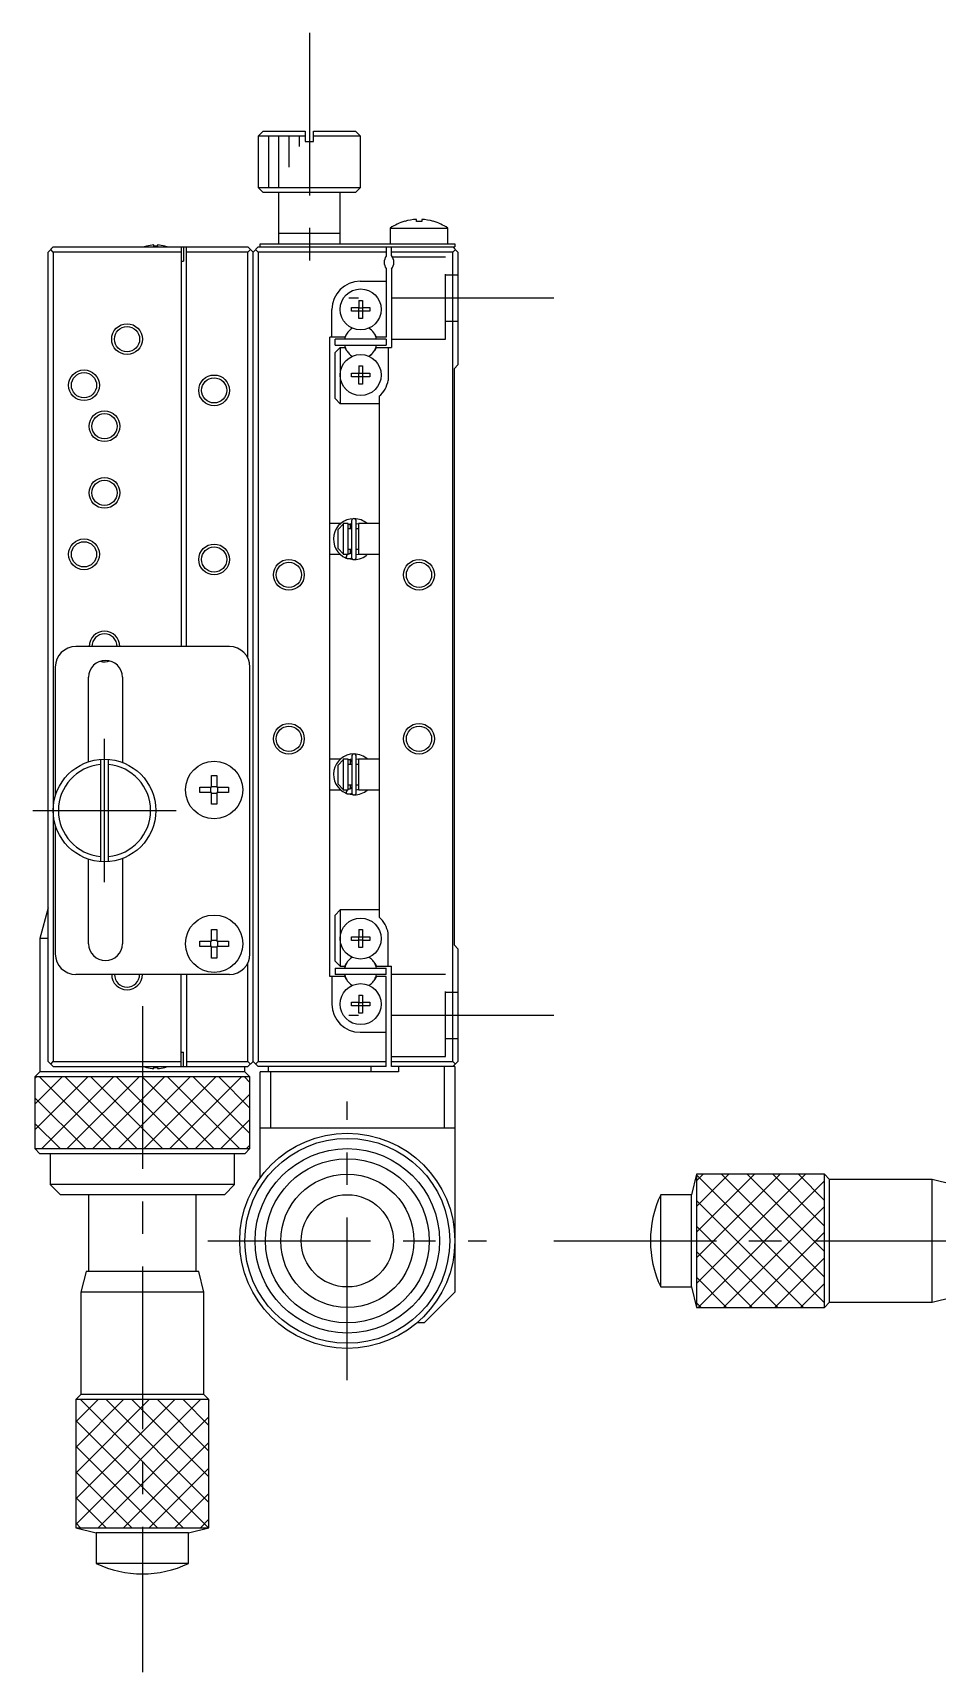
# Model space of a CAD drawing. Extents: x 0 to 455, y -8 to 270.
# Drawn here: x 237.7 to 326, y 60.5 to 220.5 of the extents above; entities that cross this region are included whole.
import ezdxf

# ---------------------------------------------------------------- set-up
doc = ezdxf.new("R2010")
doc.units = 0
doc.header["$LTSCALE"] = 0.5
doc.linetypes.add('CENTER', pattern=[50.8, 31.75, -6.35, 6.35, -6.35])
doc.linetypes.add('DASHED', pattern=[19.05, 12.7, -6.35])
for name, color, linetype in [('MSM_CENTER', 1, 'CENTER'), ('MSM_CONTINUOUS', 7, 'CONTINUOUS'), ('MSM_DASHED', 4, 'DASHED'), ('MSM_NARROW', 5, 'CONTINUOUS')]:
    doc.layers.add(name, color=color, linetype=linetype)

msp = doc.modelspace()

# ---------------------------------------------------------------- linework, layer by layer
at = {"layer": 'MSM_CENTER'}
for p, q in [((264.700371, 220.450172), (264.700371, 195.450172)), ((288.550371, 194.550172), (268.550371, 194.550172)), ((244.700371, 137.550172), (244.700371, 151.550172)), ((237.700371, 144.550172), (251.700371, 144.550172)), ((248.400371, 125.450172), (248.400371, 60.450172)), ((288.550371, 124.550172), (268.550371, 124.550172)), ((268.400371, 88.950172), (268.400371, 116.150172)), ((254.800371, 102.550172), (282.000371, 102.550172)), ((288.550371, 102.550172), (406.483889, 102.550172))]:
    msp.add_line(p, q, dxfattribs=at)
at = {"layer": 'MSM_CONTINUOUS'}
for p, q in [((260.200371, 210.850172), (259.700371, 210.350172)), ((264.300371, 210.350172), (259.700371, 210.350172)), ((259.700371, 210.350172), (259.700371, 205.350172)), ((260.200371, 210.850172), (264.300371, 210.850172)), ((264.300371, 210.850172), (264.300371, 209.850172)), ((264.300371, 209.850172), (265.100371, 209.850172)), ((265.100371, 210.850172), (269.200371, 210.850172)), ((265.100371, 209.850172), (265.100371, 210.850172)), ((269.700371, 210.350172), (265.100371, 210.350172)), ((269.700371, 210.350172), (269.200371, 210.850172)), ((269.700371, 205.350172), (269.700371, 210.350172)), ((259.700371, 205.350172), (269.700371, 205.350172)), ((259.700371, 205.350172), (260.200371, 204.850172)), ((269.200371, 204.850172), (260.200371, 204.850172)), ((261.700371, 204.850172), (261.700371, 199.850172)), ((267.700371, 199.850172), (267.700371, 204.850172)), ((269.200371, 204.850172), (269.700371, 205.350172)), ((274.001232, 202.043376), (273.998224, 202.049545)), ((275.140371, 202.043376), (275.140371, 202.236634)), ((275.660371, 202.043376), (275.140371, 202.043376)), ((275.660371, 202.236634), (275.660371, 202.043376)), ((276.802519, 202.049545), (276.79951, 202.043376)), ((267.700371, 200.850172), (261.700371, 200.850172)), ((272.600371, 201.392635), (278.200371, 201.392635)), ((272.600371, 201.392635), (272.600371, 199.850172)), ((278.200371, 199.850172), (278.200371, 201.392635)), ((239.200371, 199.050172), (239.700371, 199.550172)), ((239.200371, 120.050172), (239.200371, 199.050172)), ((239.700371, 199.050172), (239.450371, 199.300172)), ((239.700371, 199.550172), (258.700371, 199.550172)), ((252.200371, 199.050172), (239.700371, 199.050172)), ((239.700371, 199.050172), (239.700371, 120.050172)), ((248.81401, 199.619694), (248.811755, 199.624316)), ((249.520371, 199.619694), (249.520371, 199.740031)), ((249.880371, 199.619694), (249.520371, 199.619694)), ((249.880371, 199.740031), (249.880371, 199.619694)), ((250.588987, 199.624316), (250.586733, 199.619694)), ((252.200371, 199.550172), (252.200371, 160.550172)), ((252.400371, 199.550172), (252.400371, 198.150172)), ((252.700371, 160.550172), (252.700371, 199.550172)), ((258.700371, 199.050172), (252.700371, 199.050172)), ((258.700371, 199.550172), (259.200371, 199.050172)), ((258.700371, 199.050172), (258.950371, 199.300172)), ((258.700371, 159.421952), (258.700371, 199.050172)), ((259.700371, 199.550172), (259.200371, 199.050172)), ((259.200371, 120.050172), (259.200371, 199.050172)), ((259.700371, 199.050172), (259.450371, 199.300172)), ((259.700371, 199.550172), (278.900371, 199.550172)), ((272.200371, 199.050172), (259.700371, 199.050172)), ((259.700371, 199.050172), (259.700371, 120.050172)), ((259.900371, 199.550172), (259.900371, 199.850172)), ((259.900371, 199.850172), (278.900371, 199.850172)), ((272.200371, 199.550172), (272.200371, 198.650172)), ((272.700371, 198.71161), (272.700371, 199.550172)), ((278.700371, 199.050172), (272.700371, 199.050172)), ((279.200371, 199.050172), (278.700371, 199.550172)), ((278.950371, 199.300172), (278.700371, 199.050172)), ((278.700371, 120.050172), (278.700371, 199.050172)), ((278.900371, 199.850172), (278.900371, 199.550172)), ((279.200371, 199.050172), (279.200371, 188.050172)), ((252.200371, 198.150172), (252.400371, 198.150172)), ((272.200371, 197.450172), (272.200371, 190.750172)), ((272.700371, 197.388734), (272.700371, 189.750172)), ((269.650371, 196.200172), (272.200371, 196.200172)), ((268.81401, 193.270172), (268.81401, 193.630172)), ((268.81401, 193.630172), (269.520371, 193.630172)), ((269.520371, 194.336533), (269.880371, 194.336533)), ((269.520371, 194.336533), (269.520371, 193.630172)), ((269.530743, 193.6198), (269.520371, 193.630172)), ((269.530743, 193.6198), (269.869999, 193.6198)), ((269.530743, 193.280544), (269.530743, 193.6198)), ((269.869999, 193.6198), (269.880371, 193.630172)), ((269.869999, 193.6198), (269.869999, 193.280544)), ((269.880371, 194.336533), (269.880371, 193.630172)), ((269.880371, 193.630172), (270.586733, 193.630172)), ((270.586733, 193.630172), (270.586733, 193.270172)), ((266.900371, 190.750172), (266.900371, 193.450172)), ((269.520371, 193.270172), (268.81401, 193.270172)), ((269.530743, 193.280544), (269.520371, 193.270172)), ((269.520371, 192.56381), (269.520371, 193.270172)), ((269.880371, 192.56381), (269.520371, 192.56381)), ((269.869999, 193.280544), (269.530743, 193.280544)), ((269.869999, 193.280544), (269.880371, 193.270172)), ((269.880371, 193.270172), (269.880371, 192.56381)), ((270.586733, 193.270172), (269.880371, 193.270172)), ((266.700371, 128.350172), (266.700371, 190.750172)), ((268.155959, 190.750172), (266.700371, 190.750172)), ((272.200371, 190.550172), (267.200371, 190.550172)), ((267.200371, 189.950172), (267.200371, 190.550172)), ((268.325556, 191.043922), (268.155959, 190.750172)), ((271.244783, 190.750172), (271.075187, 191.043922)), ((272.200371, 190.750172), (271.244783, 190.750172)), ((272.200371, 190.550172), (272.200371, 189.950172)), ((267.200371, 189.95017), (272.200371, 189.95017)), ((267.200371, 189.250172), (267.700371, 189.750172)), ((267.200371, 184.750172), (267.200371, 189.250172)), ((267.700371, 189.750172), (268.155959, 189.750172)), ((267.700371, 189.750172), (267.700371, 184.250172)), ((268.155959, 189.750172), (268.325556, 189.456422)), ((271.075187, 189.456422), (271.244783, 189.750172)), ((271.244783, 189.750172), (272.700371, 189.750172)), ((272.400371, 189.750172), (272.400371, 186.528157)), ((268.81401, 186.870172), (268.81401, 187.230172)), ((268.81401, 187.230172), (269.520371, 187.230172)), ((269.520371, 187.936533), (269.880371, 187.936533)), ((269.520371, 187.936533), (269.520371, 187.230172)), ((269.530743, 187.2198), (269.520371, 187.230172)), ((269.530743, 187.2198), (269.869999, 187.2198)), ((269.530743, 186.880544), (269.530743, 187.2198)), ((269.869999, 187.2198), (269.880371, 187.230172)), ((269.869999, 187.2198), (269.869999, 186.880544)), ((269.880371, 187.936533), (269.880371, 187.230172)), ((269.880371, 187.230172), (270.586733, 187.230172)), ((270.586733, 187.230172), (270.586733, 186.870172)), ((278.850371, 187.700172), (279.200371, 188.050172)), ((278.850371, 131.400172), (278.850371, 187.700172)), ((269.520371, 186.870172), (268.81401, 186.870172)), ((269.530743, 186.880544), (269.520371, 186.870172)), ((269.520371, 186.16381), (269.520371, 186.870172)), ((269.880371, 186.16381), (269.520371, 186.16381)), ((269.869999, 186.880544), (269.530743, 186.880544)), ((269.869999, 186.880544), (269.880371, 186.870172)), ((269.880371, 186.870172), (269.880371, 186.16381)), ((270.586733, 186.870172), (269.880371, 186.870172)), ((267.700371, 184.250172), (267.200371, 184.750172)), ((271.500371, 184.250172), (267.700371, 184.250172)), ((271.500371, 184.97111), (271.500371, 134.129234)), ((268.274372, 172.87604), (268.244114, 172.863087)), ((268.268735, 172.8728), (268.265233, 172.872191)), ((268.329642, 172.897602), (268.273899, 172.876966)), ((268.820637, 172.806859), (268.820637, 169.256859)), ((269.270637, 169.256859), (269.270637, 172.806859)), ((267.745573, 172.550172), (266.700371, 172.550172)), ((267.500371, 171.966687), (268.000371, 172.495855)), ((267.500371, 170.133657), (267.500371, 171.966687)), ((268.500371, 172.550172), (268.000371, 172.550172)), ((268.000371, 172.550172), (268.000371, 169.550172)), ((268.500285, 172.483516), (268.82062, 172.566478)), ((268.50037, 172.477708), (268.513389, 172.479857)), ((268.500371, 169.550172), (268.500371, 172.550172)), ((268.820637, 172.050172), (268.500371, 172.050172)), ((268.513389, 172.479857), (268.526927, 172.481395)), ((268.526927, 172.481395), (268.540531, 172.482237)), ((268.540531, 172.482237), (268.554164, 172.48238)), ((268.554164, 172.48238), (268.567788, 172.481824)), ((268.567788, 172.481824), (268.581368, 172.480568)), ((268.581368, 172.480568), (268.594866, 172.478618)), ((268.594866, 172.478618), (268.608246, 172.475979)), ((268.608246, 172.475979), (268.621472, 172.472659)), ((268.621472, 172.472659), (268.634509, 172.468669)), ((268.634509, 172.468669), (268.647322, 172.464019)), ((268.647322, 172.464019), (268.659879, 172.458725)), ((268.659879, 172.458725), (268.672146, 172.452803)), ((268.672146, 172.452803), (268.684092, 172.446269)), ((268.684092, 172.446269), (268.695689, 172.439143)), ((268.695689, 172.439143), (268.706906, 172.431445)), ((268.700371, 172.050172), (268.700371, 172.436404)), ((268.706906, 172.431445), (268.717718, 172.423198)), ((268.717718, 172.423198), (268.728098, 172.414424)), ((268.728098, 172.414424), (268.738022, 172.405147)), ((268.738022, 172.405147), (268.747467, 172.395393)), ((268.747467, 172.395393), (268.756412, 172.385188)), ((268.756412, 172.385188), (268.764837, 172.374558)), ((268.764837, 172.374558), (268.772724, 172.363531)), ((268.772724, 172.363531), (268.780056, 172.352135)), ((268.780056, 172.352135), (268.786817, 172.340398)), ((268.786817, 172.340398), (268.792993, 172.32835)), ((268.792993, 172.32835), (268.798571, 172.31602)), ((268.798571, 172.31602), (268.803541, 172.303438)), ((268.803541, 172.303438), (268.807892, 172.290634)), ((268.807892, 172.290634), (268.811615, 172.277638)), ((268.811615, 172.277638), (268.814704, 172.264481)), ((268.814704, 172.264481), (268.817152, 172.251195)), ((268.817152, 172.251195), (268.818955, 172.237809)), ((268.818955, 172.237809), (268.820109, 172.224354)), ((268.820109, 172.224354), (268.820613, 172.210863)), ((268.820613, 172.210863), (268.820637, 172.207307)), ((269.500371, 172.050172), (269.270637, 172.050172)), ((269.270691, 172.566151), (269.500464, 172.514568)), ((269.500371, 172.550172), (269.500371, 169.550172)), ((271.500371, 172.550172), (269.500371, 172.550172)), ((268.000371, 169.604489), (267.500371, 170.133657)), ((268.500371, 170.050172), (268.820637, 170.050172)), ((268.652211, 169.601671), (268.639535, 169.596786)), ((268.664615, 169.607189), (268.652211, 169.601671)), ((268.676717, 169.613324), (268.664615, 169.607189)), ((268.688488, 169.620056), (268.676717, 169.613324)), ((268.699899, 169.627368), (268.688488, 169.620056)), ((268.710923, 169.635237), (268.699899, 169.627368)), ((268.700371, 169.627448), (268.700371, 170.050172)), ((268.721534, 169.643643), (268.710923, 169.635237)), ((268.731708, 169.652563), (268.721534, 169.643643)), ((268.741423, 169.661972), (268.731708, 169.652563)), ((268.750656, 169.671847), (268.741423, 169.661972)), ((268.759386, 169.682161), (268.750656, 169.671847)), ((268.767596, 169.692889), (268.759386, 169.682161)), ((268.775268, 169.704003), (268.767596, 169.692889)), ((268.782384, 169.715477), (268.775268, 169.704003)), ((268.78893, 169.727282), (268.782384, 169.715477)), ((268.794892, 169.73939), (268.78893, 169.727282)), ((268.800258, 169.751772), (268.794892, 169.73939)), ((268.805016, 169.764399), (268.800258, 169.751772)), ((268.809157, 169.777241), (268.805016, 169.764399)), ((268.812672, 169.790269), (268.809157, 169.777241)), ((268.815553, 169.803452), (268.812672, 169.790269)), ((268.817794, 169.816759), (268.815553, 169.803452)), ((268.81939, 169.830161), (268.817794, 169.816759)), ((268.820339, 169.843625), (268.81939, 169.830161)), ((268.820637, 169.856411), (268.820339, 169.843625)), ((269.270637, 170.050172), (269.500371, 170.050172)), ((266.700371, 169.550172), (267.704053, 169.550172)), ((268.000371, 169.550172), (268.500371, 169.550172)), ((268.231777, 169.206079), (268.271425, 169.188922)), ((268.265005, 169.191557), (268.341323, 169.448114)), ((268.27004, 169.203145), (268.269943, 169.1974)), ((268.269943, 169.1974), (268.270391, 169.192838)), ((268.270681, 169.210037), (268.27004, 169.203145)), ((268.270391, 169.192838), (268.273047, 169.187249)), ((268.271862, 169.218035), (268.270681, 169.210037)), ((268.273576, 169.227091), (268.271862, 169.218035)), ((268.273047, 169.187249), (268.273899, 169.186752)), ((268.275813, 169.237151), (268.273576, 169.227091)), ((268.273899, 169.186752), (268.305486, 169.174415)), ((268.27856, 169.248155), (268.275813, 169.237151)), ((268.2818, 169.260036), (268.27856, 169.248155)), ((268.285513, 169.272723), (268.2818, 169.260036)), ((268.289677, 169.286141), (268.285513, 169.272723)), ((268.294268, 169.300207), (268.289677, 169.286141)), ((268.299257, 169.314839), (268.294268, 169.300207)), ((268.304615, 169.329948), (268.299257, 169.314839)), ((268.310309, 169.345443), (268.304615, 169.329948)), ((268.305486, 169.174415), (268.339418, 169.163029)), ((268.316306, 169.361232), (268.310309, 169.345443)), ((268.322569, 169.377219), (268.316306, 169.361232)), ((268.329061, 169.393309), (268.322569, 169.377219)), ((268.325733, 169.167076), (269.01698, 169.033327)), ((268.335743, 169.409406), (268.329061, 169.393309)), ((268.342575, 169.425412), (268.335743, 169.409406)), ((268.339418, 169.163029), (268.373867, 169.153354)), ((268.341323, 169.448114), (268.393466, 169.550199)), ((268.349515, 169.441231), (268.342575, 169.425412)), ((268.356522, 169.456769), (268.349515, 169.441231)), ((268.363555, 169.471933), (268.356522, 169.456769)), ((268.37057, 169.48663), (268.363555, 169.471933)), ((268.377526, 169.500774), (268.37057, 169.48663)), ((268.373867, 169.153354), (268.408746, 169.145414)), ((268.38438, 169.514279), (268.377526, 169.500774)), ((268.391093, 169.527064), (268.38438, 169.514279)), ((268.397623, 169.539052), (268.391093, 169.527064)), ((268.403931, 169.550172), (268.397623, 169.539052)), ((268.408746, 169.145414), (268.443971, 169.139226)), ((268.443971, 169.139226), (268.479454, 169.134807)), ((268.479454, 169.134807), (268.515109, 169.132165)), ((268.505314, 169.585116), (268.500357, 169.586013)), ((268.518811, 169.583161), (268.505314, 169.585116)), ((268.515109, 169.132165), (268.550848, 169.131308)), ((268.532389, 169.581901), (268.518811, 169.583161)), ((268.546011, 169.58134), (268.532389, 169.581901)), ((268.55964, 169.581478), (268.546011, 169.58134)), ((268.550848, 169.131308), (268.586585, 169.132237)), ((268.57324, 169.582314), (268.55964, 169.581478)), ((268.586773, 169.583846), (268.57324, 169.582314)), ((268.586585, 169.132237), (268.622232, 169.134949)), ((268.600205, 169.586068), (268.586773, 169.583846)), ((268.613499, 169.588972), (268.600205, 169.586068)), ((268.62662, 169.592548), (268.613499, 169.588972)), ((268.622232, 169.134949), (268.657703, 169.139438)), ((268.639535, 169.596786), (268.62662, 169.592548)), ((268.657703, 169.139438), (268.692909, 169.145693)), ((268.692909, 169.145693), (268.727766, 169.153699)), ((268.727766, 169.153699), (268.762189, 169.163436)), ((268.762189, 169.163436), (268.796092, 169.174882)), ((268.796092, 169.174882), (268.829393, 169.188009)), ((268.829393, 169.188009), (268.831224, 169.188787)), ((269.500617, 169.549341), (269.270689, 169.497254)), ((269.500371, 169.550172), (271.500371, 169.550172)), ((256.900371, 160.550172), (241.900371, 160.550172)), ((239.900371, 158.550172), (239.900371, 145.950172)), ((258.900371, 130.550172), (258.900371, 158.550172)), ((243.150371, 149.303855), (243.150371, 157.550172)), ((246.450371, 157.550172), (246.450371, 149.23392)), ((244.300371, 149.534146), (244.300371, 139.566198)), ((245.100371, 139.566198), (245.100371, 149.534146)), ((267.71212, 149.550172), (266.700371, 149.550172)), ((267.500371, 148.966687), (268.000371, 149.495855)), ((267.500371, 147.133657), (267.500371, 148.966687)), ((268.500371, 149.550172), (268.000371, 149.550172)), ((268.000371, 149.550172), (268.000371, 146.550172)), ((268.2836, 149.913723), (268.245369, 149.897257)), ((268.277963, 149.910484), (268.274462, 149.909874)), ((268.338871, 149.935285), (268.283128, 149.91465)), ((268.500341, 149.517717), (268.829848, 149.604161)), ((268.500355, 149.513458), (268.509181, 149.515311)), ((268.500371, 146.550172), (268.500371, 149.550172)), ((268.829866, 149.050172), (268.500371, 149.050172)), ((268.509181, 149.515311), (268.522618, 149.51754)), ((268.522618, 149.51754), (268.536156, 149.519079)), ((268.536156, 149.519079), (268.54976, 149.519921)), ((268.54976, 149.519921), (268.563392, 149.520064)), ((268.563392, 149.520064), (268.577017, 149.519507)), ((268.577017, 149.519507), (268.590597, 149.518252)), ((268.590597, 149.518252), (268.604095, 149.516302)), ((268.604095, 149.516302), (268.617475, 149.513663)), ((268.617475, 149.513663), (268.630701, 149.510343)), ((268.630701, 149.510343), (268.643738, 149.506352)), ((268.643738, 149.506352), (268.656551, 149.501703)), ((268.656551, 149.501703), (268.669107, 149.496409)), ((268.669107, 149.496409), (268.681374, 149.490486)), ((268.681374, 149.490486), (268.693321, 149.483952)), ((268.693321, 149.483952), (268.704917, 149.476826)), ((268.700371, 149.050172), (268.700371, 149.47984)), ((268.704917, 149.476826), (268.716135, 149.469129)), ((268.716135, 149.469129), (268.726946, 149.460881)), ((268.726946, 149.460881), (268.737326, 149.452107)), ((268.737326, 149.452107), (268.74725, 149.442831)), ((268.74725, 149.442831), (268.756695, 149.433077)), ((268.756695, 149.433077), (268.765641, 149.422872)), ((268.765641, 149.422872), (268.774066, 149.412242)), ((268.774066, 149.412242), (268.781953, 149.401215)), ((268.781953, 149.401215), (268.789284, 149.389818)), ((268.789284, 149.389818), (268.796045, 149.378082)), ((268.796045, 149.378082), (268.802221, 149.366033)), ((268.802221, 149.366033), (268.8078, 149.353703)), ((268.8078, 149.353703), (268.81277, 149.341121)), ((268.81277, 149.341121), (268.81712, 149.328317)), ((268.81712, 149.328317), (268.820844, 149.315321)), ((268.820844, 149.315321), (268.823933, 149.302165)), ((268.823933, 149.302165), (268.826381, 149.288878)), ((268.826381, 149.288878), (268.828184, 149.275492)), ((268.828184, 149.275492), (268.829338, 149.262038)), ((268.829338, 149.262038), (268.829841, 149.248546)), ((268.829841, 149.248546), (268.829866, 149.244991)), ((268.829866, 149.844543), (268.829866, 146.294543)), ((269.279866, 146.294543), (269.279866, 149.844543)), ((269.500371, 149.050172), (269.279866, 149.050172)), ((269.27992, 149.603835), (269.50054, 149.555016)), ((269.500371, 149.550172), (269.500371, 146.550172)), ((271.500371, 149.550172), (269.500371, 149.550172)), ((269.50054, 149.555016), (269.515694, 149.550405)), ((255.140371, 147.949311), (255.660371, 147.949311)), ((255.140371, 146.810172), (255.140371, 147.949311)), ((255.660371, 147.949311), (255.660371, 146.810172)), ((254.001232, 146.290172), (254.001232, 146.810172)), ((254.001232, 146.810172), (255.140371, 146.810172)), ((255.140371, 146.290172), (254.001232, 146.290172)), ((255.07093, 146.290172), (255.07093, 146.810172)), ((255.140371, 146.879614), (255.660371, 146.879614)), ((255.140371, 145.151033), (255.140371, 146.290172)), ((255.660371, 146.22073), (255.140371, 146.22073)), ((255.660371, 146.810172), (256.79951, 146.810172)), ((255.660371, 146.290172), (255.660371, 145.151033)), ((256.79951, 146.290172), (255.660371, 146.290172)), ((255.729813, 146.810172), (255.729813, 146.290172)), ((256.79951, 146.810172), (256.79951, 146.290172)), ((266.700371, 146.550172), (267.75604, 146.550172)), ((268.000371, 146.604489), (267.500371, 147.133657)), ((268.000371, 146.550172), (268.500371, 146.550172)), ((268.240799, 146.243265), (268.294223, 146.220971)), ((268.274233, 146.22924), (268.350552, 146.485797)), ((268.279278, 146.240985), (268.279174, 146.235015)), ((268.279174, 146.235015), (268.279657, 146.230319)), ((268.279968, 146.248191), (268.279278, 146.240985)), ((268.279657, 146.230319), (268.282275, 146.224932)), ((268.28124, 146.256586), (268.279968, 146.248191)), ((268.283085, 146.266116), (268.28124, 146.256586)), ((268.282275, 146.224932), (268.283128, 146.224436)), ((268.285492, 146.27672), (268.283085, 146.266116)), ((268.283128, 146.224436), (268.314715, 146.212098)), ((268.288446, 146.288328), (268.285492, 146.27672)), ((268.291926, 146.300865), (268.288446, 146.288328)), ((268.295911, 146.314251), (268.291926, 146.300865)), ((268.300375, 146.328399), (268.295911, 146.314251)), ((268.305288, 146.343217), (268.300375, 146.328399)), ((268.31062, 146.35861), (268.305288, 146.343217)), ((268.316335, 146.374478), (268.31062, 146.35861)), ((268.314715, 146.212098), (268.348647, 146.200713)), ((268.322397, 146.390717), (268.316335, 146.374478)), ((268.328766, 146.407224), (268.322397, 146.390717)), ((268.335401, 146.423892), (268.328766, 146.407224)), ((268.334962, 146.204759), (269.026209, 146.07101)), ((268.34226, 146.440612), (268.335401, 146.423892)), ((268.349298, 146.457276), (268.34226, 146.440612)), ((268.348647, 146.200713), (268.383095, 146.191038)), ((268.356469, 146.473777), (268.349298, 146.457276)), ((268.350552, 146.485797), (268.381726, 146.550182)), ((268.363726, 146.490008), (268.356469, 146.473777)), ((268.371024, 146.505864), (268.363726, 146.490008)), ((268.378315, 146.521243), (268.371024, 146.505864)), ((268.385552, 146.536044), (268.378315, 146.521243)), ((268.383095, 146.191038), (268.417975, 146.183097)), ((268.392687, 146.550172), (268.385552, 146.536044)), ((268.417975, 146.183097), (268.453199, 146.17691)), ((268.453199, 146.17691), (268.488682, 146.17249)), ((268.488682, 146.17249), (268.524337, 146.169849)), ((268.501163, 146.625445), (268.500367, 146.625625)), ((268.500371, 147.050172), (268.829866, 147.050172)), ((268.514543, 146.6228), (268.501163, 146.625445)), ((268.528039, 146.620845), (268.514543, 146.6228)), ((268.524337, 146.169849), (268.560077, 146.168991)), ((268.541617, 146.619585), (268.528039, 146.620845)), ((268.555239, 146.619023), (268.541617, 146.619585)), ((268.568868, 146.619161), (268.555239, 146.619023)), ((268.560077, 146.168991), (268.595814, 146.16992)), ((268.582468, 146.619998), (268.568868, 146.619161)), ((268.596002, 146.62153), (268.582468, 146.619998)), ((268.595814, 146.16992), (268.631461, 146.172632)), ((268.609433, 146.623751), (268.596002, 146.62153)), ((268.622727, 146.626655), (268.609433, 146.623751)), ((268.635849, 146.630232), (268.622727, 146.626655)), ((268.631461, 146.172632), (268.666931, 146.177121)), ((268.648764, 146.634469), (268.635849, 146.630232)), ((268.661439, 146.639355), (268.648764, 146.634469)), ((268.673844, 146.644873), (268.661439, 146.639355)), ((268.666931, 146.177121), (268.702138, 146.183376)), ((268.685946, 146.651007), (268.673844, 146.644873)), ((268.697717, 146.65774), (268.685946, 146.651007)), ((268.709127, 146.665051), (268.697717, 146.65774)), ((268.700371, 146.659026), (268.700371, 147.050172)), ((268.702138, 146.183376), (268.736995, 146.191382)), ((268.720151, 146.672921), (268.709127, 146.665051)), ((268.730763, 146.681327), (268.720151, 146.672921)), ((268.740937, 146.690247), (268.730763, 146.681327)), ((268.736995, 146.191382), (268.771417, 146.20112)), ((268.750651, 146.699656), (268.740937, 146.690247)), ((268.759884, 146.70953), (268.750651, 146.699656)), ((268.768615, 146.719845), (268.759884, 146.70953)), ((268.776825, 146.730572), (268.768615, 146.719845)), ((268.771417, 146.20112), (268.80532, 146.212566)), ((268.784496, 146.741687), (268.776825, 146.730572)), ((268.791612, 146.75316), (268.784496, 146.741687)), ((268.798159, 146.764965), (268.791612, 146.75316)), ((268.804121, 146.777073), (268.798159, 146.764965)), ((268.809487, 146.789456), (268.804121, 146.777073)), ((268.80532, 146.212566), (268.838621, 146.225692)), ((268.814245, 146.802083), (268.809487, 146.789456)), ((268.818386, 146.814925), (268.814245, 146.802083)), ((268.8219, 146.827953), (268.818386, 146.814925)), ((268.824781, 146.841135), (268.8219, 146.827953)), ((268.827022, 146.854443), (268.824781, 146.841135)), ((268.828619, 146.867844), (268.827022, 146.854443)), ((268.829567, 146.881308), (268.828619, 146.867844)), ((268.829866, 146.894095), (268.829567, 146.881308)), ((268.838621, 146.225692), (268.840453, 146.226471)), ((269.279866, 147.050172), (269.500371, 147.050172)), ((269.500423, 146.584156), (269.279918, 146.534938)), ((269.500371, 146.550172), (271.500371, 146.550172)), ((255.660371, 145.151033), (255.140371, 145.151033)), ((239.900371, 143.150172), (239.900371, 130.550172)), ((243.150371, 131.550172), (243.150371, 139.796489)), ((246.450371, 139.866423), (246.450371, 131.550172)), ((239.200371, 135.050172), (238.400371, 132.050172)), ((267.200371, 134.350172), (267.700371, 134.850172)), ((271.500371, 134.850172), (267.700371, 134.850172)), ((267.700371, 134.850172), (267.700371, 129.350172)), ((255.140371, 132.949311), (255.660371, 132.949311)), ((255.140371, 131.810172), (255.140371, 132.949311)), ((255.660371, 132.949311), (255.660371, 131.810172)), ((267.200371, 129.850172), (267.200371, 134.350172)), ((269.520371, 132.936533), (269.880371, 132.936533)), ((269.520371, 132.936533), (269.520371, 132.230172)), ((269.880371, 132.936533), (269.880371, 132.230172)), ((238.400371, 132.050172), (238.400371, 119.050172)), ((239.200371, 132.050172), (238.400371, 132.050172)), ((254.001232, 131.290172), (254.001232, 131.810172)), ((254.001232, 131.810172), (255.140371, 131.810172)), ((255.140371, 131.290172), (254.001232, 131.290172)), ((255.07093, 131.290172), (255.07093, 131.810172)), ((255.140371, 131.879614), (255.660371, 131.879614)), ((255.140371, 130.151033), (255.140371, 131.290172)), ((255.660371, 131.22073), (255.140371, 131.22073)), ((255.660371, 131.810172), (256.79951, 131.810172)), ((255.660371, 131.290172), (255.660371, 130.151033)), ((256.79951, 131.290172), (255.660371, 131.290172)), ((255.729813, 131.810172), (255.729813, 131.290172)), ((256.79951, 131.810172), (256.79951, 131.290172)), ((268.81401, 131.870172), (268.81401, 132.230172)), ((268.81401, 132.230172), (269.520371, 132.230172)), ((269.520371, 131.870172), (268.81401, 131.870172)), ((269.530743, 132.2198), (269.520371, 132.230172)), ((269.530743, 131.880544), (269.520371, 131.870172)), ((269.520371, 131.16381), (269.520371, 131.870172)), ((269.530743, 132.2198), (269.869999, 132.2198)), ((269.530743, 131.880544), (269.530743, 132.2198)), ((269.869999, 131.880544), (269.530743, 131.880544)), ((269.869999, 132.2198), (269.880371, 132.230172)), ((269.869999, 132.2198), (269.869999, 131.880544)), ((269.869999, 131.880544), (269.880371, 131.870172)), ((269.880371, 132.230172), (270.586733, 132.230172)), ((269.880371, 131.870172), (269.880371, 131.16381)), ((270.586733, 131.870172), (269.880371, 131.870172)), ((270.586733, 132.230172), (270.586733, 131.870172)), ((272.400371, 129.350172), (272.400371, 132.572187)), ((279.200371, 131.050172), (278.850371, 131.400172)), ((255.660371, 130.151033), (255.140371, 130.151033)), ((258.700371, 120.050172), (258.700371, 129.678392)), ((267.700371, 129.350172), (267.200371, 129.850172)), ((268.155959, 129.350172), (268.325556, 129.643922)), ((269.880371, 131.16381), (269.520371, 131.16381)), ((271.075187, 129.643922), (271.244783, 129.350172)), ((279.200371, 131.050172), (279.200371, 120.050172)), ((256.900371, 128.550172), (241.900371, 128.550172)), ((252.200371, 119.550172), (252.200371, 128.550172)), ((252.700371, 128.550172), (252.700371, 119.550172)), ((268.155959, 128.350172), (266.700371, 128.350172)), ((266.900371, 128.350172), (266.900371, 125.650172)), ((267.200371, 129.150174), (272.200371, 129.150174)), ((267.200371, 129.150172), (267.200371, 128.550172)), ((272.200371, 128.550172), (267.200371, 128.550172)), ((267.700371, 129.350172), (268.155959, 129.350172)), ((268.325556, 128.056422), (268.155959, 128.350172)), ((271.244783, 128.350172), (271.075187, 128.056422)), ((271.244783, 129.350172), (272.700371, 129.350172)), ((272.200371, 128.350172), (271.244783, 128.350172)), ((272.200371, 128.550172), (272.200371, 129.150172)), ((272.200371, 119.550172), (272.200371, 128.350172)), ((272.700371, 119.550172), (272.700371, 129.350172)), ((269.520371, 126.536533), (269.880371, 126.536533)), ((269.520371, 126.536533), (269.520371, 125.830172)), ((269.880371, 126.536533), (269.880371, 125.830172)), ((268.81401, 125.470172), (268.81401, 125.830172)), ((268.81401, 125.830172), (269.520371, 125.830172)), ((269.520371, 125.470172), (268.81401, 125.470172)), ((269.530743, 125.8198), (269.520371, 125.830172)), ((269.530743, 125.480544), (269.520371, 125.470172)), ((269.520371, 124.76381), (269.520371, 125.470172)), ((269.530743, 125.8198), (269.869999, 125.8198)), ((269.530743, 125.480544), (269.530743, 125.8198)), ((269.869999, 125.480544), (269.530743, 125.480544)), ((269.869999, 125.8198), (269.880371, 125.830172)), ((269.869999, 125.8198), (269.869999, 125.480544)), ((269.869999, 125.480544), (269.880371, 125.470172)), ((269.880371, 125.830172), (270.586733, 125.830172)), ((269.880371, 125.470172), (269.880371, 124.76381)), ((270.586733, 125.470172), (269.880371, 125.470172)), ((270.586733, 125.830172), (270.586733, 125.470172)), ((269.880371, 124.76381), (269.520371, 124.76381)), ((269.650371, 122.900172), (272.200371, 122.900172)), ((239.700371, 119.550172), (239.200371, 120.050172)), ((239.450371, 119.800172), (239.700371, 120.050172)), ((239.700371, 120.050172), (252.200371, 120.050172)), ((252.200371, 120.950172), (252.400371, 120.950172)), ((252.400371, 119.550172), (252.400371, 120.950172)), ((252.700371, 120.050172), (258.700371, 120.050172)), ((258.950371, 119.800172), (258.700371, 120.050172)), ((258.700371, 119.550172), (259.200371, 120.050172)), ((259.700371, 119.550172), (259.200371, 120.050172)), ((259.450371, 119.800172), (259.700371, 120.050172)), ((259.700371, 120.050172), (272.200371, 120.050172)), ((272.700371, 120.050172), (278.700371, 120.050172)), ((278.700371, 120.050172), (278.950371, 119.800172)), ((278.700371, 119.550172), (279.200371, 120.050172)), ((238.400371, 119.050172), (237.900371, 118.550172)), ((258.900371, 118.550172), (237.900371, 118.550172)), ((237.900371, 118.550172), (237.900371, 111.550172)), ((258.400371, 119.050172), (238.400371, 119.050172)), ((239.700371, 119.550172), (258.700371, 119.550172)), ((248.811755, 119.476028), (248.81401, 119.48065)), ((249.520371, 119.48065), (249.880371, 119.48065)), ((249.520371, 119.360313), (249.520371, 119.48065)), ((249.880371, 119.48065), (249.880371, 119.360313)), ((250.586733, 119.48065), (250.588987, 119.476028)), ((258.400371, 119.050172), (258.400371, 119.550172)), ((258.900371, 118.550172), (258.400371, 119.050172)), ((258.900371, 111.550172), (258.900371, 118.550172)), ((272.200371, 119.550172), (259.700371, 119.550172)), ((259.900371, 108.714586), (259.900371, 119.050172)), ((273.400371, 119.050172), (259.900371, 119.050172)), ((260.700371, 119.050172), (260.700371, 119.550172)), ((260.900371, 119.050172), (260.900371, 113.550172)), ((270.700371, 119.550172), (270.700371, 119.050172)), ((278.900371, 119.550172), (272.700371, 119.550172)), ((273.400371, 119.550172), (273.400371, 119.050172)), ((277.900371, 113.550172), (277.900371, 119.550172)), ((278.900371, 119.550172), (278.900371, 97.550172)), ((278.900371, 113.550172), (259.900371, 113.550172)), ((237.900371, 111.550172), (238.400371, 111.050172)), ((237.900371, 111.550172), (258.900371, 111.550172)), ((258.400371, 111.050172), (238.400371, 111.050172)), ((239.400371, 111.050172), (239.400371, 108.050172)), ((257.400371, 108.050172), (257.400371, 111.050172)), ((258.400371, 111.050172), (258.900371, 111.550172)), ((302.483889, 109.050172), (301.983889, 107.050172)), ((314.983889, 109.050172), (302.483889, 109.050172)), ((302.483889, 109.050172), (302.483889, 96.050172)), ((315.483889, 108.550172), (314.983889, 109.050172)), ((314.983889, 96.050172), (314.983889, 109.050172)), ((239.400371, 108.050172), (240.400371, 107.050172)), ((257.400371, 108.050172), (239.400371, 108.050172)), ((256.400371, 107.050172), (257.400371, 108.050172)), ((315.483889, 96.550172), (315.483889, 108.550172)), ((325.483889, 108.550172), (315.483889, 108.550172)), ((325.483889, 96.550172), (325.483889, 108.550172)), ((327.483889, 108.050172), (325.483889, 108.550172)), ((256.400371, 107.050172), (240.400371, 107.050172)), ((243.150371, 107.050172), (243.150371, 99.550172)), ((253.650371, 99.550172), (253.650371, 107.050172)), ((298.997056, 98.050172), (298.997056, 107.050172)), ((301.983889, 107.050172), (298.997056, 107.050172)), ((301.983889, 98.050172), (301.983889, 107.050172)), ((242.900371, 99.550172), (242.400371, 97.550172)), ((253.900371, 99.550172), (242.900371, 99.550172)), ((254.400371, 97.550172), (253.900371, 99.550172)), ((298.997056, 98.050172), (301.983889, 98.050172)), ((301.983889, 98.050172), (302.483889, 96.050172)), ((242.400371, 97.550172), (242.400371, 87.550172)), ((254.400371, 97.550172), (242.400371, 97.550172)), ((254.400371, 87.550172), (254.400371, 97.550172)), ((275.900371, 94.550172), (278.900371, 97.550172)), ((302.483889, 96.050172), (314.983889, 96.050172)), ((314.983889, 96.050172), (315.483889, 96.550172)), ((315.483889, 96.550172), (325.483889, 96.550172)), ((325.483889, 96.550172), (327.483889, 97.050172)), ((275.900371, 94.550172), (275.201107, 94.550172)), ((242.400371, 87.550172), (241.900371, 87.050172)), ((254.900371, 87.050172), (241.900371, 87.050172)), ((241.900371, 87.050172), (241.900371, 74.550172)), ((254.400371, 87.550172), (242.400371, 87.550172)), ((254.900371, 87.050172), (254.400371, 87.550172)), ((254.900371, 74.550172), (254.900371, 87.050172)), ((241.900371, 74.550172), (243.900371, 74.050172)), ((241.900371, 74.550172), (254.900371, 74.550172)), ((243.900371, 74.050172), (243.900371, 71.063339)), ((252.900371, 74.050172), (243.900371, 74.050172)), ((252.900371, 74.050172), (254.900371, 74.550172)), ((252.900371, 71.063339), (252.900371, 74.050172)), ((252.900371, 71.063339), (243.900371, 71.063339))]:
    msp.add_line(p, q, dxfattribs=at)
for centre, radius in [((269.700371, 193.450172), 2), ((246.900371, 190.550172), 1.2295), ((269.700371, 187.050172), 2), ((242.700371, 186.050172), 1.2295), ((255.400371, 185.550172), 1.2295), ((244.700371, 182.050172), 1.2295), ((244.700371, 175.550172), 1.2295), ((242.700371, 169.550172), 1.2295), ((255.400371, 169.050172), 1.2295), ((262.700371, 167.550172), 1.2295), ((275.400371, 167.550172), 1.2295), ((262.700371, 151.550172), 1.2295), ((275.400371, 151.550172), 1.2295), ((244.700371, 144.550172), 5), ((255.400371, 146.550172), 2.8), ((255.400371, 131.550172), 2.8), ((269.700371, 132.050172), 2), ((269.700371, 125.650172), 2), ((268.400371, 102.550172), 10.5), ((268.400371, 102.550172), 10), ((268.400371, 102.550172), 9), ((268.400371, 102.550172), 8), ((268.400371, 102.550172), 6.5), ((268.400371, 102.550172), 4.5)]:
    msp.add_circle(centre, radius, dxfattribs=at)
for centre, radius, start, end in [((275.400371, 197.250172), 5, 106.285843, 124.055798), ((275.400371, 197.250172), 4.993235, 92.984767, 106.272555), ((275.400371, 197.250172), 4.993235, 73.727445, 87.015233), ((275.400371, 197.250172), 5, 55.944202, 73.714157), ((249.700371, 196.550172), 3.2, 106.122533, 110.364158), ((249.700371, 196.550172), 3.194933, 93.229709, 106.106712), ((249.700371, 196.550172), 3.194933, 73.893288, 86.770291), ((249.700371, 196.550172), 3.2, 69.635865, 73.877467), ((273.000371, 198.050172), 1, 143.130102, 216.869898), ((271.950371, 198.050172), 1, 318.590378, 41.409622), ((269.650371, 193.450172), 2.75, 90, 180), ((269.700371, 190.250171), 1.5875, 150, 169.106911), ((269.700371, 190.250172), 1.5875, 135, 150), ((269.815371, 190.135362), 1.75, 121.886504, 135.004406), ((269.700371, 190.250171), 1.5875, 120.433182, 134.999975), ((269.700371, 190.250171), 1.5875, 10.893075, 59.56681233), ((269.585371, 190.135362), 1.75, 44.995594, 58.113496), ((269.700371, 190.250171), 1.5875, 190.893075, 210), ((269.700371, 190.250172), 1.5875, 210, 225), ((269.700371, 190.250171), 1.5875, 224.999975, 239.566737), ((269.815371, 190.364982), 1.75, 224.995594, 238.113496), ((269.700371, 190.250171), 1.5875, 300.433263, 349.1069088), ((269.585371, 190.364982), 1.75, 301.886504, 315.004406), ((269.700371, 187.050172), 2.75, 310.885193, 349.057501), ((269.045996, 171.031699), 1.998953, 90.830461, 247.286566), ((269.045637, 172.806859), 0.225, 0, 180), ((269.047147, 171.036523), 1.994033, 49.400601, 89.230412), ((269.045637, 169.256859), 0.225, 180, 0), ((269.044125, 171.035701), 2.002667, 270.777946, 312.110892), ((244.700371, 160.550172), 1.2295, 0, 180), ((241.900371, 158.550172), 2, 90, 180), ((256.900371, 158.550172), 2, 0, 90), ((244.800371, 157.550172), 1.65, 0, 180), ((244.700371, 144.550172), 4.5, 95.099689, 264.900311), ((244.700371, 144.550172), 4.5, 275.099689, 84.900311), ((269.055225, 148.069382), 1.998953, 90.830461, 247.286566), ((269.054866, 149.844543), 0.225, 0, 180), ((269.056485, 148.074127), 1.994111, 47.758977, 89.233591), ((269.054866, 146.294543), 0.225, 180, 0), ((269.053164, 148.074334), 2.003618, 270.78297, 310.460387), ((269.700371, 132.050172), 2.75, 10.942499, 49.114807), ((244.800371, 131.550172), 1.65, 180, 0), ((241.900371, 130.550172), 2, 180, 270), ((256.900371, 130.550172), 2, 270, 0), ((269.700371, 128.850173), 1.5875, 120.433263, 169.10694625), ((269.815371, 128.735362), 1.75, 121.886504, 135.004406), ((269.700371, 128.850173), 1.5875, 44.999975, 59.566737), ((269.585371, 128.735362), 1.75, 44.995594, 58.113496), ((269.700371, 128.850172), 1.5875, 30, 45), ((269.700371, 128.850173), 1.5875, 10.893136, 30), ((246.900371, 128.550172), 1.2295, 180, 0), ((269.700371, 128.850173), 1.5875, 190.89301, 239.56683217), ((269.700371, 128.850172), 1.5875, 315, 330), ((269.700371, 128.850173), 1.5875, 329.999969, 349.10699), ((269.815371, 128.964982), 1.75, 224.995594, 238.113496), ((269.700371, 128.850173), 1.5875, 300.433182, 314.999975), ((269.585371, 128.964982), 1.75, 301.886504, 315.004406), ((269.650371, 125.650172), 2.75, 180, 270), ((249.700371, 122.550172), 3.2, 249.635848, 253.877467), ((249.700371, 122.550172), 3.194933, 253.893288, 266.770291), ((249.700371, 122.550172), 3.194933, 273.229709, 286.106712), ((249.700371, 122.550172), 3.2, 286.122533, 290.364135), ((308.483889, 102.550172), 10.5, 154.623066, 205.376934), ((248.400371, 80.550172), 10.5, 244.623066, 295.376934)]:
    msp.add_arc(centre, radius, start, end, dxfattribs=at)
at = {"layer": 'MSM_DASHED'}
for p, q in [((278.000371, 198.550172), (272.816616, 198.550172)), ((278.000371, 190.550172), (278.000371, 198.550172)), ((279.200371, 196.800172), (278.000371, 196.800172)), ((278.000371, 192.300172), (279.200371, 192.300172)), ((272.700371, 190.550172), (278.000371, 190.550172)), ((278.000371, 128.550172), (272.700371, 128.550172)), ((278.000371, 120.550172), (278.000371, 128.550172)), ((279.200371, 126.800172), (278.000371, 126.800172)), ((278.000371, 122.300172), (279.200371, 122.300172)), ((272.700371, 120.550172), (278.000371, 120.550172))]:
    msp.add_line(p, q, dxfattribs=at)
at = {"layer": 'MSM_NARROW'}
for p, q in [((260.700371, 210.350172), (260.700371, 205.350172)), ((261.700371, 210.350172), (261.700371, 205.350172)), ((262.700371, 210.350172), (262.700371, 207.350172)), ((263.700371, 210.350172), (263.700371, 209.350172)), ((237.900371, 118.379269), (238.071274, 118.550172)), ((237.900371, 115.879269), (240.571274, 118.550172)), ((237.900371, 113.379269), (243.071274, 118.550172)), ((238.363991, 118.550172), (245.363991, 111.550172)), ((238.571274, 111.550172), (245.571274, 118.550172)), ((240.863991, 118.550172), (247.863991, 111.550172)), ((241.071274, 111.550172), (248.071274, 118.550172)), ((243.363991, 118.550172), (250.363991, 111.550172)), ((243.571274, 111.550172), (250.571274, 118.550172)), ((245.863991, 118.550172), (252.863991, 111.550172)), ((246.071274, 111.550172), (253.071274, 118.550172)), ((248.363991, 118.550172), (255.363991, 111.550172)), ((248.571274, 111.550172), (255.571274, 118.550172)), ((250.863991, 118.550172), (257.863991, 111.550172)), ((251.071274, 111.550172), (258.071274, 118.550172)), ((253.363991, 118.550172), (258.900371, 113.013791)), ((255.863991, 118.550172), (258.900371, 115.513791)), ((258.363991, 118.550172), (258.900371, 118.013791)), ((253.571274, 111.550172), (258.900371, 116.879269)), ((237.900371, 116.513791), (242.863991, 111.550172)), ((237.900371, 114.013791), (240.363991, 111.550172)), ((256.071274, 111.550172), (258.900371, 114.379269)), ((258.571274, 111.550172), (258.900371, 111.879269)), ((302.483889, 108.396304), (303.137757, 109.050172)), ((302.483889, 105.896304), (305.637757, 109.050172)), ((302.483889, 103.396304), (308.137757, 109.050172)), ((302.483889, 100.896304), (310.637757, 109.050172)), ((302.483889, 98.396304), (313.137757, 109.050172)), ((302.483889, 108.996757), (314.983889, 96.496757)), ((304.930473, 109.050172), (314.983889, 98.996757)), ((307.430473, 109.050172), (314.983889, 101.496757)), ((309.930473, 109.050172), (314.983889, 103.996757)), ((312.430473, 109.050172), (314.983889, 106.496757)), ((314.930473, 109.050172), (314.983889, 108.996757)), ((302.637757, 96.050172), (314.983889, 108.396304)), ((302.483889, 106.496757), (312.930473, 96.050172)), ((305.137757, 96.050172), (314.983889, 105.896304)), ((302.483889, 103.996757), (310.430473, 96.050172)), ((307.637757, 96.050172), (314.983889, 103.396304)), ((302.483889, 101.496757), (307.930473, 96.050172)), ((310.137757, 96.050172), (314.983889, 100.896304)), ((302.483889, 98.996757), (305.430473, 96.050172)), ((312.637757, 96.050172), (314.983889, 98.396304)), ((302.483889, 96.496757), (302.930473, 96.050172)), ((241.900371, 84.879269), (244.071274, 87.050172)), ((241.900371, 82.379269), (246.571274, 87.050172)), ((241.900371, 79.879269), (249.071274, 87.050172)), ((241.900371, 77.379269), (251.571274, 87.050172)), ((241.900371, 74.879269), (254.071274, 87.050172)), ((242.363991, 87.050172), (254.863991, 74.550172)), ((244.863991, 87.050172), (254.900371, 77.013791)), ((247.363991, 87.050172), (254.900371, 79.513791)), ((249.863991, 87.050172), (254.900371, 82.013791)), ((252.363991, 87.050172), (254.900371, 84.513791)), ((254.863991, 87.050172), (254.900371, 87.013791)), ((241.900371, 85.013791), (252.363991, 74.550172)), ((244.071274, 74.550172), (254.900371, 85.379269)), ((241.900371, 82.513791), (249.863991, 74.550172)), ((246.571274, 74.550172), (254.900371, 82.879269)), ((241.900371, 80.013791), (247.363991, 74.550172)), ((249.071274, 74.550172), (254.900371, 80.379269)), ((241.900371, 77.513791), (244.863991, 74.550172)), ((251.571274, 74.550172), (254.900371, 77.879269)), ((254.071274, 74.550172), (254.900371, 75.379269)), ((241.900371, 75.013791), (242.363991, 74.550172))]:
    msp.add_line(p, q, dxfattribs=at)
for centre in [(246.900371, 190.550172), (242.700371, 186.050172), (255.400371, 185.550172), (244.700371, 182.050172), (244.700371, 175.550172), (242.700371, 169.550172), (255.400371, 169.050172), (262.700371, 167.550172), (275.400371, 167.550172), (262.700371, 151.550172), (275.400371, 151.550172)]:
    msp.add_circle(centre, 1.5, dxfattribs=at)
for centre, start, end in [((244.700371, 160.550172), 0, 180), ((244.700371, 160.550172), 253.36602452, 290.45228035), ((246.900371, 128.550172), 180, 0)]:
    msp.add_arc(centre, 1.5, start, end, dxfattribs=at)

doc.saveas('drawing.dxf')
